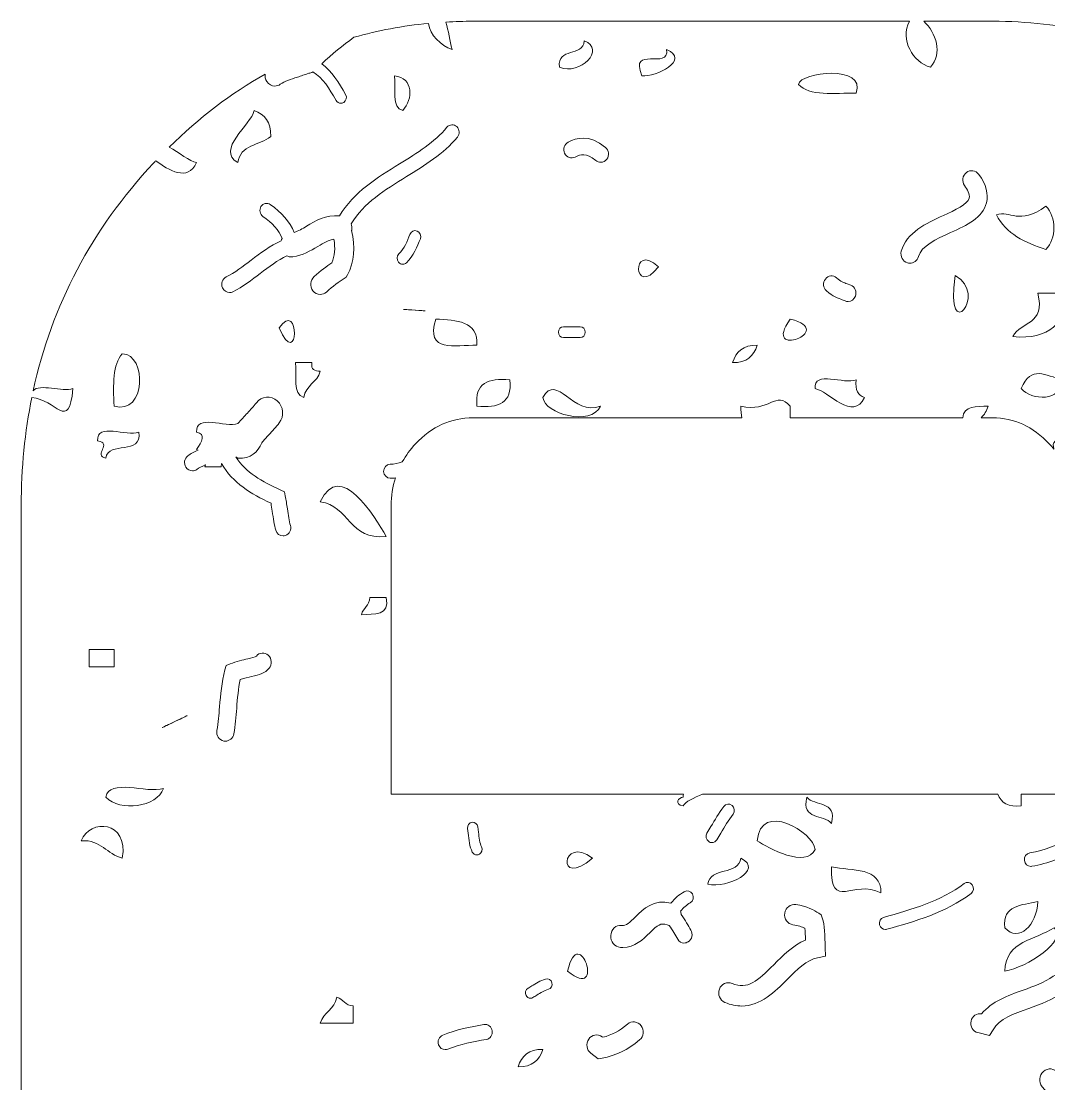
# Model space of a CAD drawing. Header units: inches. Extents: x 0.8 to 14.2, y -17.5 to -0.5.
# Drawn here: x 6.951 to 8.843, y -2.66 to -0.703 of the extents above; entities that cross this region are included whole.
import ezdxf

# ---------------------------------------------------------------- set-up
doc = ezdxf.new("R2010")
doc.units = ezdxf.units.IN
doc.header["$MEASUREMENT"] = 0
doc.layers.add('Layer 1', color=7, linetype='Continuous')

# ---------------------------------------------------------------- blocks, each defined once
blk = doc.blocks.new('block 60')
at = {"layer": 'Layer 1', "lineweight": 0}
blk.add_lwpolyline([(7.0763, -1.86), (7.1219, -1.86), (7.1219, -1.892), (7.0763, -1.892), (7.0763, -1.86)], dxfattribs=at)
for points, knots in [([(7.1219, -3.2369), (7.1307, -3.2364), (7.1367, -3.2392), (7.1409, -3.244), (7.1409, -3.244), (7.3709, -3.244), (7.3709, -3.244), (7.4088, -3.1912), (7.4356, -3.2222), (7.4265, -3.244), (7.4265, -3.244), (7.5776, -3.244), (7.5776, -3.244), (7.5776, -3.244), (7.5776, -3.2209), (7.5776, -3.2209), (7.6106, -3.2334), (7.6144, -3.2293), (7.6324, -3.2251), (7.6324, -3.2251), (7.6324, -2.9835), (7.6324, -2.9835), (7.627, -2.9953), (7.6187, -3.0043), (7.6112, -3.0121), (7.6041, -3.0196), (7.598, -3.0261), (7.5969, -3.0324), (7.5952, -3.0425), (7.587, -3.0496), (7.5776, -3.0496), (7.5764, -3.0496), (7.5753, -3.0495), (7.5742, -3.0493), (7.5634, -3.0473), (7.5563, -3.0366), (7.5581, -3.0253), (7.5613, -3.006), (7.5736, -2.9931), (7.5835, -2.9827), (7.5894, -2.9765), (7.5952, -2.9706), (7.5974, -2.9648), (7.6014, -2.9542), (7.613, -2.9491), (7.623, -2.9536), (7.6271, -2.9554), (7.6303, -2.9586), (7.6324, -2.9623), (7.6324, -2.9623), (7.6324, -2.7287), (7.6324, -2.7287), (7.6324, -2.7287), (7.7885, -2.7287), (7.7885, -2.7287), (7.792, -2.7225), (7.7953, -2.7162), (7.7982, -2.7095), (7.8018, -2.7009), (7.8115, -2.6969), (7.8196, -2.701), (7.8279, -2.7048), (7.8315, -2.7151), (7.8279, -2.7237), (7.8271, -2.7254), (7.8262, -2.727), (7.8255, -2.7287), (7.8255, -2.7287), (8.8892, -2.7287), (8.8892, -2.7287), (8.8892, -2.7287), (8.8892, -2.7416), (8.8892, -2.7416), (8.9057, -2.7271), (8.9213, -2.7099), (8.936, -2.6886), (8.9328, -2.6809), (8.9306, -2.673), (8.9287, -2.6659), (8.9235, -2.6668), (8.917, -2.6696), (8.9085, -2.674), (8.8986, -2.6793), (8.8846, -2.6864), (8.8699, -2.6864), (8.8572, -2.6864), (8.8438, -2.6812), (8.8313, -2.6653), (8.8245, -2.6568), (8.8258, -2.6442), (8.8337, -2.6371), (8.8419, -2.6301), (8.8538, -2.6311), (8.8604, -2.6397), (8.8674, -2.6486), (8.8704, -2.6492), (8.8917, -2.6381), (8.9061, -2.6306), (8.9241, -2.6215), (8.9442, -2.6271), (8.9469, -2.6233), (8.9493, -2.6191), (8.9518, -2.6148), (8.9585, -2.6029), (8.9666, -2.5889), (8.9814, -2.5814), (8.9791, -2.5778), (8.9763, -2.5747), (8.973, -2.5712), (8.9668, -2.5645), (8.9598, -2.5569), (8.9558, -2.5447), (8.9536, -2.538), (8.957, -2.5306), (8.9634, -2.5283), (8.9699, -2.5259), (8.9767, -2.5296), (8.9791, -2.5363), (8.9812, -2.543), (8.9854, -2.5475), (8.9905, -2.5531), (8.9947, -2.5576), (8.9995, -2.5631), (9.0035, -2.5702), (9.0035, -2.5702), (9.0053, -2.5645), (9.0053, -2.5645), (9.0176, -2.5615), (9.0206, -2.5484), (9.0357, -2.5485), (9.0423, -2.4788), (8.99, -2.4955), (9.02, -2.4376), (9.018, -2.4393), (9.0156, -2.4404), (9.0129, -2.4404), (9.0129, -2.4404), (9.0126, -2.4404), (9.0126, -2.4404), (9.0126, -2.4404), (8.9988, -2.4401), (8.9988, -2.4401), (8.9766, -2.4397), (8.9558, -2.4394), (8.9414, -2.4309), (8.9414, -2.4309), (8.937, -2.4282), (8.937, -2.4282), (8.937, -2.4282), (8.9359, -2.4228), (8.9359, -2.4228), (8.9348, -2.4171), (8.9334, -2.4094), (8.9359, -2.4007), (8.9359, -2.4007), (8.9376, -2.3974), (8.9376, -2.3974), (8.9376, -2.3974), (8.9429, -2.3896), (8.9429, -2.3896), (8.9465, -2.3842), (8.9536, -2.3828), (8.9587, -2.3866), (8.9639, -2.3904), (8.9651, -2.3978), (8.9615, -2.4032), (8.9615, -2.4032), (8.9576, -2.409), (8.9576, -2.409), (8.9572, -2.4097), (8.9571, -2.4108), (8.9572, -2.4122), (8.9674, -2.4157), (8.9836, -2.4159), (8.9993, -2.4161), (8.9993, -2.4161), (9.0093, -2.4164), (9.0093, -2.4164), (9.0414, -2.3824), (9.0405, -2.307), (9.0206, -2.2603), (9.06, -2.2539), (9.0664, -2.2124), (9.1116, -2.2123), (9.1256, -2.2595), (9.1334, -2.3133), (9.1688, -2.3379), (9.1753, -2.3393), (9.1817, -2.3408), (9.1881, -2.3423), (9.1881, -2.3423), (9.1876, -2.3403), (9.1876, -2.3403), (9.1876, -2.3403), (9.2028, -2.3403), (9.2028, -2.3403), (9.2028, -2.3403), (9.2041, -2.3431), (9.2041, -2.3431), (9.2064, -2.3328), (9.2084, -2.3231), (9.2096, -2.3156), (9.2096, -2.3156), (9.2107, -2.3086), (9.2107, -2.3086), (9.2107, -2.3086), (9.2157, -2.3037), (9.2157, -2.3037), (9.2255, -2.294), (9.2363, -2.2872), (9.2464, -2.2815), (9.2561, -2.2759), (9.2685, -2.2798), (9.2739, -2.2901), (9.2792, -2.3005), (9.2755, -2.3135), (9.2656, -2.3191), (9.2599, -2.3223), (9.2539, -2.3259), (9.2482, -2.3305), (9.2466, -2.3391), (9.2444, -2.3492), (9.242, -2.3597), (9.242, -2.3597), (9.2485, -2.3563), (9.2485, -2.3563), (9.2607, -2.3701), (9.29, -2.3659), (9.2939, -2.3883), (9.2939, -2.3883), (9.2936, -2.3886), (9.2936, -2.3886), (9.3574, -2.3925), (9.4089, -2.4275), (9.4458, -2.4591), (9.4458, -2.4591), (9.4458, -2.4524), (9.4458, -2.4524), (9.4458, -2.4524), (9.461, -2.4524), (9.461, -2.4524), (9.461, -2.4524), (9.473, -2.455), (9.473, -2.455), (9.4667, -2.4435), (9.4623, -2.4322), (9.4584, -2.4219), (9.4573, -2.4187), (9.4559, -2.4154), (9.4546, -2.4121), (9.4291, -2.38), (9.3864, -2.3659), (9.3395, -2.3563), (9.3877, -2.2982), (9.3371, -2.26), (9.3547, -2.2123), (9.3907, -2.2119), (9.3995, -2.2398), (9.4458, -2.2283), (9.4087, -2.2661), (9.4685, -2.2581), (9.461, -2.3084), (9.4846, -2.2718), (9.4927, -2.278), (9.537, -2.2923), (9.4645, -2.3327), (9.5526, -2.3483), (9.4915, -2.3883), (9.4915, -2.3883), (9.4864, -2.3901), (9.4864, -2.3901), (9.4889, -2.396), (9.491, -2.4019), (9.4932, -2.4077), (9.4948, -2.4121), (9.4964, -2.4163), (9.4981, -2.4204), (9.4981, -2.4204), (9.5724, -2.4204), (9.5724, -2.4204), (9.5724, -2.4204), (9.5724, -1.9597), (9.5724, -1.9597), (9.5697, -1.9605), (9.5671, -1.9613), (9.5645, -1.9622), (9.563, -1.9628), (9.5613, -1.963), (9.5599, -1.963), (9.5539, -1.963), (9.5485, -1.9592), (9.5464, -1.9531), (9.5437, -1.9453), (9.5477, -1.9367), (9.5551, -1.934), (9.5607, -1.9319), (9.5665, -1.9302), (9.5724, -1.9287), (9.5724, -1.9287), (9.5724, -1.595), (9.5724, -1.595), (9.5724, -1.5469), (9.5692, -1.5002), (9.5629, -1.4548), (9.5293, -1.4741), (9.4947, -1.4935), (9.4583, -1.5131), (9.4573, -1.5152), (9.4559, -1.5171), (9.4542, -1.5187), (9.4522, -1.5205), (9.4499, -1.5216), (9.4476, -1.5224), (9.428, -1.5437), (9.4045, -1.5568), (9.3819, -1.5695), (9.3575, -1.5829), (9.3348, -1.5958), (9.3178, -1.6175), (9.3178, -1.6175), (9.3243, -1.6198), (9.3243, -1.6198), (9.3711, -1.6795), (9.1984, -1.6904), (9.218, -1.6038), (9.2617, -1.6147), (9.2628, -1.5807), (9.3014, -1.5863), (9.321, -1.5653), (9.3441, -1.5522), (9.3669, -1.5396), (9.3858, -1.5291), (9.404, -1.519), (9.419, -1.5047), (9.4074, -1.4881), (9.3929, -1.4605), (9.3999, -1.4263), (9.4019, -1.4158), (9.4119, -1.409), (9.422, -1.4112), (9.4319, -1.4134), (9.4384, -1.4239), (9.4362, -1.4345), (9.4324, -1.4526), (9.4394, -1.4679), (9.4491, -1.4817), (9.4869, -1.4612), (9.5229, -1.441), (9.5576, -1.4209), (9.5274, -1.248), (9.4506, -1.0958), (9.327, -0.9642), (9.2596, -0.892), (9.1864, -0.8349), (9.1076, -0.7927), (9.1082, -0.798), (9.107, -0.8035), (9.1036, -0.808), (9.1003, -0.8121), (9.0961, -0.8176), (9.0926, -0.8228), (9.1095, -0.8536), (9.1233, -0.8869), (9.1194, -0.9234), (9.1182, -0.934), (9.1096, -0.9418), (9.0999, -0.9418), (9.099, -0.9418), (9.0983, -0.9418), (9.0975, -0.9417), (9.0867, -0.9404), (9.079, -0.9301), (9.0802, -0.9188), (9.0827, -0.8952), (9.0732, -0.871), (9.0607, -0.8478), (9.048, -0.8518), (9.0345, -0.8551), (9.0204, -0.8586), (9.0204, -0.8586), (9.0038, -0.8626), (9.0038, -0.8626), (9.0038, -0.8626), (9.0053, -0.8674), (9.0053, -0.8674), (9.036, -0.9), (8.9986, -0.8987), (8.9902, -0.9314), (8.9629, -0.9335), (8.9581, -0.9118), (8.9294, -0.9154), (8.9508, -0.8576), (8.9218, -0.8438), (8.9586, -0.8046), (8.9572, -0.7984), (8.9544, -0.7918), (8.9516, -0.7855), (8.9489, -0.7792), (8.9465, -0.7732), (8.9449, -0.7677), (8.9439, -0.7637), (8.9444, -0.7595), (8.9461, -0.756), (8.9461, -0.756), (8.9446, -0.7552), (8.9446, -0.7552), (8.9339, -0.7447), (8.9272, -0.7341), (8.9238, -0.7236), (8.8651, -0.71), (8.8039, -0.703), (8.74, -0.703), (8.74, -0.703), (8.6132, -0.703), (8.6132, -0.703), (8.636, -0.724), (8.6489, -0.763), (8.6256, -0.7873), (8.5935, -0.7793), (8.5687, -0.7364), (8.5867, -0.703), (8.5867, -0.703), (7.7833, -0.703), (7.7833, -0.703), (7.7664, -0.703), (7.7498, -0.7036), (7.7332, -0.7045), (7.7379, -0.7205), (7.7399, -0.7393), (7.7447, -0.7552), (7.7239, -0.7474), (7.703, -0.7283), (7.7012, -0.7069), (7.6538, -0.7114), (7.608, -0.72), (7.5636, -0.7325), (7.543, -0.7475), (7.5231, -0.7634), (7.5044, -0.7814), (7.5234, -0.7955), (7.5358, -0.8156), (7.5484, -0.8379), (7.5512, -0.843), (7.5496, -0.8495), (7.5448, -0.8525), (7.5431, -0.8536), (7.5413, -0.8541), (7.5394, -0.8541), (7.5361, -0.8541), (7.5327, -0.8522), (7.5308, -0.8488), (7.5182, -0.8263), (7.5065, -0.8078), (7.4882, -0.7961), (7.4857, -0.7976), (7.4831, -0.7986), (7.4804, -0.7988), (7.4731, -0.8015), (7.4661, -0.8038), (7.4597, -0.8059), (7.4466, -0.81), (7.4362, -0.8133), (7.4281, -0.819), (7.4251, -0.8213), (7.4216, -0.8223), (7.418, -0.8223), (7.4123, -0.8223), (7.4067, -0.8194), (7.4031, -0.8139), (7.4004, -0.8098), (7.3996, -0.8049), (7.4003, -0.8003), (7.3375, -0.8356), (7.2784, -0.8805), (7.2231, -0.935), (7.2416, -0.9439), (7.2611, -0.9615), (7.2739, -0.9634), (7.2574, -0.9992), (7.2218, -0.9771), (7.1989, -0.9599), (7.1975, -0.9613), (7.196, -0.9627), (7.1947, -0.9642), (7.0807, -1.0863), (7.0069, -1.2262), (6.9729, -1.3838), (6.9842, -1.3688), (7.0272, -1.387), (7.0459, -1.3796), (7.0392, -1.4608), (7.0141, -1.3988), (6.9704, -1.3958), (6.9576, -1.4593), (6.9509, -1.5257), (6.9509, -1.595), (6.9509, -1.595), (6.9509, -3.0911), (6.9509, -3.0911), (6.9604, -3.0866), (6.9698, -3.0815), (6.9794, -3.0763), (7.0009, -3.0646), (7.0229, -3.0525), (7.0479, -3.0458), (7.0602, -3.0425), (7.0722, -3.0503), (7.0754, -3.063), (7.0784, -3.0758), (7.071, -3.0887), (7.059, -3.0919), (7.0391, -3.0971), (7.0202, -3.1075), (7.0002, -3.1184), (6.9844, -3.127), (6.9682, -3.1355), (6.9509, -3.1422), (6.9509, -3.1422), (6.9509, -3.244), (6.9509, -3.244), (6.9509, -3.244), (7.1233, -3.244), (7.1233, -3.244), (7.123, -3.2414), (7.1226, -3.239), (7.1219, -3.2369)], [0, 0, 0, 0, 1, 1, 1, 2, 2, 2, 3, 3, 3, 4, 4, 4, 5, 5, 5, 6, 6, 6, 7, 7, 7, 8, 8, 8, 9, 9, 9, 10, 10, 10, 11, 11, 11, 12, 12, 12, 13, 13, 13, 14, 14, 14, 15, 15, 15, 16, 16, 16, 17, 17, 17, 18, 18, 18, 19, 19, 19, 20, 20, 20, 21, 21, 21, 22, 22, 22, 23, 23, 23, 24, 24, 24, 25, 25, 25, 26, 26, 26, 27, 27, 27, 28, 28, 28, 29, 29, 29, 30, 30, 30, 31, 31, 31, 32, 32, 32, 33, 33, 33, 34, 34, 34, 35, 35, 35, 36, 36, 36, 37, 37, 37, 38, 38, 38, 39, 39, 39, 40, 40, 40, 41, 41, 41, 42, 42, 42, 43, 43, 43, 44, 44, 44, 45, 45, 45, 46, 46, 46, 47, 47, 47, 48, 48, 48, 49, 49, 49, 50, 50, 50, 51, 51, 51, 52, 52, 52, 53, 53, 53, 54, 54, 54, 55, 55, 55, 56, 56, 56, 57, 57, 57, 58, 58, 58, 59, 59, 59, 60, 60, 60, 61, 61, 61, 62, 62, 62, 63, 63, 63, 64, 64, 64, 65, 65, 65, 66, 66, 66, 67, 67, 67, 68, 68, 68, 69, 69, 69, 70, 70, 70, 71, 71, 71, 72, 72, 72, 73, 73, 73, 74, 74, 74, 75, 75, 75, 76, 76, 76, 77, 77, 77, 78, 78, 78, 79, 79, 79, 80, 80, 80, 81, 81, 81, 82, 82, 82, 83, 83, 83, 84, 84, 84, 85, 85, 85, 86, 86, 86, 87, 87, 87, 88, 88, 88, 89, 89, 89, 90, 90, 90, 91, 91, 91, 92, 92, 92, 93, 93, 93, 94, 94, 94, 95, 95, 95, 96, 96, 96, 97, 97, 97, 98, 98, 98, 99, 99, 99, 100, 100, 100, 101, 101, 101, 102, 102, 102, 103, 103, 103, 104, 104, 104, 105, 105, 105, 106, 106, 106, 107, 107, 107, 108, 108, 108, 109, 109, 109, 110, 110, 110, 111, 111, 111, 112, 112, 112, 113, 113, 113, 114, 114, 114, 115, 115, 115, 116, 116, 116, 117, 117, 117, 118, 118, 118, 119, 119, 119, 120, 120, 120, 121, 121, 121, 122, 122, 122, 123, 123, 123, 124, 124, 124, 125, 125, 125, 126, 126, 126, 127, 127, 127, 128, 128, 128, 129, 129, 129, 130, 130, 130, 131, 131, 131, 132, 132, 132, 133, 133, 133, 134, 134, 134, 135, 135, 135, 136, 136, 136, 137, 137, 137, 138, 138, 138, 139, 139, 139, 140, 140, 140, 141, 141, 141, 142, 142, 142, 143, 143, 143, 144, 144, 144, 145, 145, 145, 146, 146, 146, 147, 147, 147, 148, 148, 148, 149, 149, 149, 150, 150, 150, 151, 151, 151, 152, 152, 152, 153, 153, 153, 154, 154, 154, 155, 155, 155, 156, 156, 156, 157, 157, 157, 158, 158, 158, 159, 159, 159, 160, 160, 160, 161, 161, 161, 162, 162, 162, 163, 163, 163, 164, 164, 164, 165, 165, 165, 166, 166, 166, 167, 167, 167, 168, 168, 168, 169, 169, 169, 170, 170, 170, 171, 171, 171, 172, 172, 172, 173, 173, 173, 174, 174, 174, 175, 175, 175, 175]), ([(7.9877, -0.7392), (8.0287, -0.7536), (7.9805, -0.8042), (7.9421, -0.7873), (7.9376, -0.7503), (7.986, -0.7695), (7.9877, -0.7392)], [0, 0, 0, 0, 1, 1, 1, 2, 2, 2, 2]), ([(8.1395, -0.7552), (8.1839, -0.7732), (8.1203, -0.8073), (8.094, -0.8033), (8.0703, -0.7464), (8.1456, -0.7936), (8.1395, -0.7552)], [0, 0, 0, 0, 1, 1, 1, 2, 2, 2, 2]), ([(8.4889, -0.8353), (8.4487, -0.8352), (8.4021, -0.8414), (8.3826, -0.8193), (8.3862, -0.7961), (8.5076, -0.7821), (8.4889, -0.8353)], [0, 0, 0, 0, 1, 1, 1, 2, 2, 2, 2]), ([(7.6535, -0.8674), (7.6328, -0.8624), (7.6409, -0.8272), (7.6384, -0.8033), (7.6736, -0.8077), (7.6733, -0.8461), (7.6535, -0.8674)], [0, 0, 0, 0, 1, 1, 1, 2, 2, 2, 2]), ([(7.3802, -0.8674), (7.3987, -0.8744), (7.4112, -0.8878), (7.4105, -0.9154), (7.3903, -0.9315), (7.3538, -0.9305), (7.3498, -0.9634), (7.3085, -0.9393), (7.3739, -0.8943), (7.3802, -0.8674)], [0, 0, 0, 0, 1, 1, 1, 2, 2, 2, 3, 3, 3, 3]), ([(7.3284, -1.1739), (7.3445, -1.1658), (7.3589, -1.1548), (7.3744, -1.1431), (7.3914, -1.1299), (7.4091, -1.1167), (7.4296, -1.1072), (7.4301, -1.1058), (7.4308, -1.1045), (7.4316, -1.1033), (7.4249, -1.0873), (7.4136, -1.0743), (7.396, -1.0623), (7.3905, -1.0583), (7.3889, -1.0503), (7.3925, -1.0443), (7.3962, -1.0383), (7.404, -1.0366), (7.4096, -1.0406), (7.4307, -1.0551), (7.4451, -1.0719), (7.4538, -1.0921), (7.4613, -1.0895), (7.4688, -1.085), (7.4766, -1.0803), (7.4925, -1.0708), (7.512, -1.0592), (7.5369, -1.0615), (7.5638, -1.0174), (7.6062, -0.991), (7.6475, -0.9657), (7.6806, -0.9452), (7.7119, -0.9259), (7.735, -0.8983), (7.7396, -0.8926), (7.7478, -0.8922), (7.7531, -0.8971), (7.7586, -0.9022), (7.759, -0.9107), (7.7543, -0.9164), (7.7285, -0.9472), (7.6938, -0.9685), (7.6605, -0.989), (7.6202, -1.0138), (7.5823, -1.0375), (7.5587, -1.076), (7.5599, -1.0794), (7.5604, -1.0831), (7.5597, -1.087), (7.5596, -1.0874), (7.5595, -1.0878), (7.5594, -1.0882), (7.5669, -1.1184), (7.5643, -1.1471), (7.5518, -1.1702), (7.5518, -1.1702), (7.5494, -1.1745), (7.5494, -1.1745), (7.5494, -1.1745), (7.5454, -1.1769), (7.5454, -1.1769), (7.5363, -1.1826), (7.5253, -1.1909), (7.5129, -1.2018), (7.5096, -1.2047), (7.5055, -1.2061), (7.5017, -1.2061), (7.4966, -1.2061), (7.4916, -1.2038), (7.488, -1.1993), (7.4819, -1.1914), (7.4828, -1.1797), (7.4904, -1.1732), (7.5027, -1.1625), (7.5134, -1.1541), (7.5231, -1.1478), (7.5284, -1.1357), (7.5296, -1.1207), (7.5267, -1.1046), (7.5176, -1.1058), (7.5088, -1.1106), (7.4969, -1.1178), (7.4838, -1.1256), (7.4692, -1.1345), (7.451, -1.1369), (7.4501, -1.137), (7.4493, -1.1371), (7.4484, -1.1371), (7.4455, -1.1371), (7.4428, -1.1363), (7.4402, -1.1351), (7.4229, -1.1432), (7.4074, -1.1549), (7.3911, -1.1673), (7.3754, -1.1795), (7.3591, -1.1919), (7.3406, -1.2012), (7.3387, -1.2021), (7.3365, -1.2026), (7.3345, -1.2026), (7.3291, -1.2026), (7.3239, -1.1994), (7.3216, -1.1939), (7.3182, -1.1864), (7.3213, -1.1775), (7.3284, -1.1739)], [0, 0, 0, 0, 1, 1, 1, 2, 2, 2, 3, 3, 3, 4, 4, 4, 5, 5, 5, 6, 6, 6, 7, 7, 7, 8, 8, 8, 9, 9, 9, 10, 10, 10, 11, 11, 11, 12, 12, 12, 13, 13, 13, 14, 14, 14, 15, 15, 15, 16, 16, 16, 17, 17, 17, 18, 18, 18, 19, 19, 19, 20, 20, 20, 21, 21, 21, 22, 22, 22, 23, 23, 23, 24, 24, 24, 25, 25, 25, 26, 26, 26, 27, 27, 27, 28, 28, 28, 29, 29, 29, 30, 30, 30, 31, 31, 31, 32, 32, 32, 33, 33, 33, 34, 34, 34, 35, 35, 35, 35]), ([(8.0296, -0.9569), (8.0266, -0.9607), (8.0224, -0.9627), (8.0181, -0.9627), (8.0149, -0.9627), (8.0118, -0.9616), (8.0091, -0.9594), (7.9913, -0.9447), (7.9812, -0.948), (7.9713, -0.9531), (7.9641, -0.9568), (7.9553, -0.9537), (7.9518, -0.9461), (7.9483, -0.9385), (7.9513, -0.9293), (7.9585, -0.9256), (7.9734, -0.9179), (7.9968, -0.9103), (8.027, -0.9353), (8.0333, -0.9406), (8.0345, -0.9502), (8.0296, -0.9569)], [0, 0, 0, 0, 1, 1, 1, 2, 2, 2, 3, 3, 3, 4, 4, 4, 5, 5, 5, 6, 6, 6, 7, 7, 7, 7]), ([(8.5718, -1.1267), (8.5815, -1.0919), (8.6176, -1.0752), (8.6496, -1.0605), (8.6704, -1.0509), (8.6942, -1.04), (8.6971, -1.0286), (8.6987, -1.0221), (8.6934, -1.0126), (8.6885, -1.0057), (8.683, -0.9981), (8.6845, -0.9872), (8.6918, -0.9817), (8.6989, -0.9759), (8.7092, -0.9774), (8.7147, -0.9851), (8.7282, -1.0041), (8.7328, -1.0213), (8.7288, -1.0375), (8.7218, -1.065), (8.6932, -1.0782), (8.6628, -1.0922), (8.6362, -1.1043), (8.6087, -1.117), (8.6034, -1.1363), (8.6013, -1.1439), (8.5947, -1.1488), (8.5876, -1.1488), (8.5861, -1.1488), (8.5846, -1.1485), (8.5831, -1.1481), (8.5743, -1.1454), (8.5695, -1.1358), (8.5718, -1.1267)], [0, 0, 0, 0, 1, 1, 1, 2, 2, 2, 3, 3, 3, 4, 4, 4, 5, 5, 5, 6, 6, 6, 7, 7, 7, 8, 8, 8, 9, 9, 9, 10, 10, 10, 11, 11, 11, 11]), ([(8.8383, -1.0434), (8.8578, -1.0644), (8.8578, -1.1024), (8.8383, -1.1235), (8.7996, -1.111), (8.7646, -1.0943), (8.7471, -1.0595), (8.7725, -1.0499), (8.7879, -1.0804), (8.8383, -1.0434)], [0, 0, 0, 0, 1, 1, 1, 2, 2, 2, 3, 3, 3, 3]), ([(7.686, -1.1034), (7.6809, -1.1175), (7.6733, -1.1352), (7.6605, -1.1476), (7.6585, -1.1495), (7.656, -1.1504), (7.6535, -1.1504), (7.6507, -1.1504), (7.6478, -1.1492), (7.6458, -1.1469), (7.642, -1.1424), (7.6422, -1.1355), (7.6465, -1.1314), (7.6561, -1.1222), (7.6622, -1.1074), (7.6666, -1.0955), (7.6687, -1.09), (7.6746, -1.0871), (7.68, -1.0893), (7.6854, -1.0914), (7.6881, -1.0978), (7.686, -1.1034)], [0, 0, 0, 0, 1, 1, 1, 2, 2, 2, 3, 3, 3, 4, 4, 4, 5, 5, 5, 6, 6, 6, 7, 7, 7, 7]), ([(8.1244, -1.1555), (8.0783, -1.2147), (8.0732, -1.1069), (8.1244, -1.1555), (8.1244, -1.1555), (8.1244, -1.1555), (8.1244, -1.1555)], [0, 0, 0, 0, 1, 1, 1, 2, 2, 2, 2]), ([(8.432, -1.1777), (8.4372, -1.1709), (8.4465, -1.1701), (8.4527, -1.1756), (8.4607, -1.1825), (8.4659, -1.1843), (8.4722, -1.1866), (8.4722, -1.1866), (8.4791, -1.189), (8.4791, -1.189), (8.4865, -1.1921), (8.4903, -1.2011), (8.4875, -1.2091), (8.4852, -1.2153), (8.4795, -1.2191), (8.4738, -1.2191), (8.472, -1.2191), (8.4701, -1.2187), (8.4685, -1.2181), (8.4685, -1.2181), (8.4632, -1.2161), (8.4632, -1.2161), (8.4557, -1.2134), (8.4462, -1.2101), (8.4339, -1.1995), (8.4277, -1.194), (8.4268, -1.1843), (8.432, -1.1777)], [0, 0, 0, 0, 1, 1, 1, 2, 2, 2, 3, 3, 3, 4, 4, 4, 5, 5, 5, 6, 6, 6, 7, 7, 7, 8, 8, 8, 9, 9, 9, 9]), ([(8.6712, -1.1715), (8.7341, -1.2056), (8.6509, -1.3043), (8.6712, -1.1715), (8.6712, -1.1715), (8.6712, -1.1715), (8.6712, -1.1715)], [0, 0, 0, 0, 1, 1, 1, 2, 2, 2, 2]), ([(7.4257, -1.2676), (7.4649, -1.2124), (7.4623, -1.35), (7.4257, -1.2676), (7.4257, -1.2676), (7.4257, -1.2676), (7.4257, -1.2676)], [0, 0, 0, 0, 1, 1, 1, 2, 2, 2, 2]), ([(8.7775, -1.2837), (8.7911, -1.2552), (8.8392, -1.2632), (8.8231, -1.2035), (8.8231, -1.2035), (8.8838, -1.2035), (8.8838, -1.2035), (8.8737, -1.2569), (8.8448, -1.2905), (8.7775, -1.2837)], [0, 0, 0, 0, 1, 1, 1, 2, 2, 2, 3, 3, 3, 3]), ([(7.6839, -1.2356), (7.7331, -1.2388), (7.5986, -1.23), (7.6839, -1.2356), (7.6839, -1.2356), (7.6839, -1.2356), (7.6839, -1.2356)], [0, 0, 0, 0, 1, 1, 1, 2, 2, 2, 2]), ([(7.7903, -1.2996), (7.7501, -1.2992), (7.695, -1.3146), (7.7143, -1.2516), (7.753, -1.2534), (7.7924, -1.2546), (7.7903, -1.2996)], [0, 0, 0, 0, 1, 1, 1, 2, 2, 2, 2]), ([(8.3674, -1.2516), (8.4563, -1.2729), (8.3125, -1.3272), (8.3674, -1.2516), (8.3674, -1.2516), (8.3674, -1.2516), (8.3674, -1.2516)], [0, 0, 0, 0, 1, 1, 1, 2, 2, 2, 2]), ([(7.9496, -1.2655), (7.9496, -1.2655), (7.9801, -1.2655), (7.9801, -1.2655), (7.9854, -1.2655), (7.9897, -1.27), (7.9897, -1.2756), (7.9897, -1.2812), (7.9854, -1.2857), (7.9801, -1.2857), (7.9801, -1.2857), (7.9496, -1.2857), (7.9496, -1.2857), (7.9444, -1.2857), (7.9402, -1.2812), (7.9402, -1.2756), (7.9402, -1.27), (7.9444, -1.2655), (7.9496, -1.2655)], [0, 0, 0, 0, 1, 1, 1, 2, 2, 2, 3, 3, 3, 4, 4, 4, 5, 5, 5, 6, 6, 6, 6]), ([(8.3067, -1.2996), (8.3, -1.3193), (8.2872, -1.3325), (8.2611, -1.3317), (8.2677, -1.3119), (8.2806, -1.2988), (8.3067, -1.2996)], [0, 0, 0, 0, 1, 1, 1, 2, 2, 2, 2]), ([(7.1371, -1.3156), (7.1827, -1.3164), (7.1811, -1.4293), (7.1219, -1.4117), (7.1199, -1.3722), (7.1195, -1.3346), (7.1371, -1.3156)], [0, 0, 0, 0, 1, 1, 1, 2, 2, 2, 2]), ([(7.4561, -1.3317), (7.4561, -1.3317), (7.4864, -1.3317), (7.4864, -1.3317), (7.4836, -1.3453), (7.4922, -1.3467), (7.5017, -1.3477), (7.4962, -1.3687), (7.4749, -1.3728), (7.4713, -1.3957), (7.4506, -1.3908), (7.4586, -1.3556), (7.4561, -1.3317)], [0, 0, 0, 0, 1, 1, 1, 2, 2, 2, 3, 3, 3, 4, 4, 4, 4]), ([(8.0181, -1.4117), (8.0002, -1.4497), (7.9147, -1.4261), (7.9117, -1.3957), (7.9377, -1.349), (7.967, -1.4319), (8.0181, -1.4117)], [0, 0, 0, 0, 1, 1, 1, 2, 2, 2, 2]), ([(8.5041, -1.3957), (8.4839, -1.4412), (8.4366, -1.3833), (8.413, -1.3796), (8.4104, -1.345), (8.4669, -1.3724), (8.4889, -1.3636), (8.4865, -1.3823), (8.4923, -1.3922), (8.5041, -1.3957)], [0, 0, 0, 0, 1, 1, 1, 2, 2, 2, 3, 3, 3, 3]), ([(8.8686, -1.3636), (8.8672, -1.4044), (8.8121, -1.4015), (8.7927, -1.3796), (8.8116, -1.3356), (8.8368, -1.3551), (8.8686, -1.3636)], [0, 0, 0, 0, 1, 1, 1, 2, 2, 2, 2]), ([(7.851, -1.3636), (7.8556, -1.4059), (7.83, -1.4162), (7.7903, -1.4117), (7.7856, -1.3695), (7.8112, -1.3592), (7.851, -1.3636)], [0, 0, 0, 0, 1, 1, 1, 2, 2, 2, 2]), ([(8.3674, -1.4117), (8.3674, -1.4117), (8.3674, -1.4333), (8.3674, -1.4333), (8.3674, -1.4333), (8.6853, -1.4333), (8.6853, -1.4333), (8.686, -1.4104), (8.7108, -1.4131), (8.732, -1.4117), (8.7291, -1.4204), (8.7248, -1.4278), (8.7188, -1.4333), (8.7188, -1.4333), (8.74, -1.4333), (8.74, -1.4333), (8.7798, -1.4333), (8.8146, -1.4493), (8.8445, -1.4813), (8.8475, -1.4845), (8.8503, -1.4879), (8.8531, -1.4913), (8.8528, -1.4898), (8.8527, -1.4881), (8.8523, -1.4866), (8.8507, -1.4815), (8.8534, -1.476), (8.8582, -1.4744), (8.8634, -1.4727), (8.8684, -1.4758), (8.87, -1.4809), (8.8727, -1.4899), (8.8729, -1.4989), (8.873, -1.5077), (8.8732, -1.515), (8.8735, -1.5211), (8.8747, -1.5264), (8.8761, -1.5293), (8.8775, -1.5323), (8.8786, -1.5354), (8.8798, -1.5372), (8.8809, -1.5389), (8.8827, -1.5406), (8.8859, -1.5437), (8.8864, -1.5489), (8.884, -1.5528), (8.8874, -1.5662), (8.8892, -1.5803), (8.8892, -1.595), (8.8892, -1.595), (8.8892, -2.1263), (8.8892, -2.1263), (8.8892, -2.1263), (8.7927, -2.1263), (8.7927, -2.1263), (8.7927, -2.1263), (8.7927, -2.1481), (8.7927, -2.1481), (8.7696, -2.1502), (8.7554, -2.1428), (8.7497, -2.1263), (8.7497, -2.1263), (8.2059, -2.1263), (8.2059, -2.1263), (8.1904, -2.1336), (8.1733, -2.1402), (8.1699, -2.1481), (8.1527, -2.1452), (8.1615, -2.1321), (8.1699, -2.1321), (8.1704, -2.1299), (8.1704, -2.1282), (8.1706, -2.1263), (8.1706, -2.1263), (7.6324, -2.1263), (7.6324, -2.1263), (7.6324, -2.1263), (7.6324, -1.595), (7.6324, -1.595), (7.6324, -1.577), (7.6351, -1.5601), (7.6401, -1.5441), (7.6371, -1.5444), (7.6341, -1.5446), (7.6311, -1.5447), (7.6309, -1.5447), (7.6309, -1.5447), (7.6306, -1.5447), (7.6242, -1.5447), (7.6186, -1.5392), (7.6183, -1.5321), (7.6182, -1.525), (7.6236, -1.5189), (7.6304, -1.5188), (7.6381, -1.5186), (7.6455, -1.517), (7.6528, -1.5146), (7.6594, -1.5029), (7.6674, -1.4917), (7.6772, -1.4813), (7.707, -1.4493), (7.7424, -1.4333), (7.7833, -1.4333), (7.7833, -1.4333), (8.2782, -1.4333), (8.2782, -1.4333), (8.2772, -1.4276), (8.2765, -1.4206), (8.2763, -1.4117), (8.3288, -1.4247), (8.3404, -1.3818), (8.3674, -1.4117)], [0, 0, 0, 0, 1, 1, 1, 2, 2, 2, 3, 3, 3, 4, 4, 4, 5, 5, 5, 6, 6, 6, 7, 7, 7, 8, 8, 8, 9, 9, 9, 10, 10, 10, 11, 11, 11, 12, 12, 12, 13, 13, 13, 14, 14, 14, 15, 15, 15, 16, 16, 16, 17, 17, 17, 18, 18, 18, 19, 19, 19, 20, 20, 20, 21, 21, 21, 22, 22, 22, 23, 23, 23, 24, 24, 24, 25, 25, 25, 26, 26, 26, 27, 27, 27, 28, 28, 28, 29, 29, 29, 30, 30, 30, 31, 31, 31, 32, 32, 32, 33, 33, 33, 34, 34, 34, 35, 35, 35, 36, 36, 36, 37, 37, 37, 37]), ([(7.2579, -1.5031), (7.2627, -1.4997), (7.2694, -1.4964), (7.2766, -1.4927), (7.2766, -1.4927), (7.2739, -1.4918), (7.2739, -1.4918), (7.2831, -1.4775), (7.2921, -1.4631), (7.2739, -1.4597), (7.2712, -1.425), (7.3276, -1.4525), (7.3498, -1.4437), (7.3498, -1.4437), (7.3501, -1.444), (7.3501, -1.444), (7.3558, -1.4372), (7.3617, -1.4308), (7.3675, -1.4245), (7.3734, -1.4182), (7.3789, -1.4121), (7.384, -1.4058), (7.3936, -1.3935), (7.411, -1.3918), (7.4226, -1.4021), (7.4341, -1.4123), (7.4357, -1.4305), (7.4261, -1.4428), (7.4203, -1.4501), (7.4137, -1.4574), (7.4067, -1.4648), (7.4023, -1.4694), (7.3981, -1.4743), (7.3939, -1.4793), (7.3869, -1.497), (7.3742, -1.5086), (7.3498, -1.5078), (7.3498, -1.5078), (7.3461, -1.5052), (7.3461, -1.5052), (7.3651, -1.5346), (7.3941, -1.5504), (7.4291, -1.5666), (7.4291, -1.5666), (7.4358, -1.5697), (7.4358, -1.5697), (7.4358, -1.5697), (7.4372, -1.5772), (7.4372, -1.5772), (7.4387, -1.5846), (7.44, -1.5928), (7.4411, -1.6009), (7.4428, -1.6122), (7.4444, -1.6235), (7.4467, -1.6314), (7.4491, -1.6393), (7.4449, -1.6476), (7.4374, -1.6501), (7.4361, -1.6505), (7.4346, -1.6508), (7.4332, -1.6508), (7.4272, -1.6508), (7.4216, -1.6467), (7.4197, -1.6402), (7.4169, -1.6307), (7.4151, -1.6185), (7.4132, -1.6055), (7.4124, -1.6005), (7.4117, -1.5955), (7.411, -1.5907), (7.3736, -1.5732), (7.3412, -1.5539), (7.3197, -1.5174), (7.3197, -1.5174), (7.3194, -1.5238), (7.3194, -1.5238), (7.3194, -1.5238), (7.289, -1.5238), (7.289, -1.5238), (7.289, -1.5238), (7.2902, -1.5198), (7.2902, -1.5198), (7.2901, -1.5199), (7.29, -1.52), (7.2898, -1.52), (7.2838, -1.523), (7.2783, -1.5255), (7.2743, -1.5284), (7.2719, -1.5302), (7.269, -1.531), (7.2661, -1.531), (7.2615, -1.531), (7.2569, -1.5287), (7.2541, -1.5243), (7.2497, -1.5173), (7.2514, -1.5079), (7.2579, -1.5031)], [0, 0, 0, 0, 1, 1, 1, 2, 2, 2, 3, 3, 3, 4, 4, 4, 5, 5, 5, 6, 6, 6, 7, 7, 7, 8, 8, 8, 9, 9, 9, 10, 10, 10, 11, 11, 11, 12, 12, 12, 13, 13, 13, 14, 14, 14, 15, 15, 15, 16, 16, 16, 17, 17, 17, 18, 18, 18, 19, 19, 19, 20, 20, 20, 21, 21, 21, 22, 22, 22, 23, 23, 23, 24, 24, 24, 25, 25, 25, 26, 26, 26, 27, 27, 27, 28, 28, 28, 29, 29, 29, 30, 30, 30, 31, 31, 31, 32, 32, 32, 32]), ([(7.1674, -1.4597), (7.1739, -1.504), (7.1109, -1.4748), (7.1067, -1.5078), (7.0828, -1.5021), (7.12, -1.4796), (7.0916, -1.4758), (7.0889, -1.4411), (7.1453, -1.4685), (7.1674, -1.4597)], [0, 0, 0, 0, 1, 1, 1, 2, 2, 2, 3, 3, 3, 3]), ([(7.6231, -1.6518), (7.555, -1.6596), (7.5553, -1.5953), (7.5017, -1.5878), (7.5385, -1.5086), (7.6014, -1.6154), (7.6231, -1.6518)], [0, 0, 0, 0, 1, 1, 1, 2, 2, 2, 2]), ([(7.5776, -1.796), (7.5805, -1.783), (7.5927, -1.78), (7.5927, -1.764), (7.5927, -1.764), (7.6231, -1.764), (7.6231, -1.764), (7.6301, -1.7981), (7.6014, -1.7945), (7.5776, -1.796)], [0, 0, 0, 0, 1, 1, 1, 2, 2, 2, 3, 3, 3, 3]), ([(7.4076, -1.8946), (7.4005, -1.9036), (7.3893, -1.9064), (7.3753, -1.9097), (7.3691, -1.9112), (7.3621, -1.9128), (7.3543, -1.9153), (7.3506, -1.9321), (7.3493, -1.9497), (7.3477, -1.9682), (7.3464, -1.984), (7.3452, -1.9998), (7.3425, -2.0152), (7.3411, -2.0233), (7.3344, -2.0288), (7.3269, -2.0288), (7.326, -2.0288), (7.325, -2.0288), (7.3239, -2.0286), (7.3154, -2.0268), (7.3097, -2.0182), (7.3113, -2.0091), (7.3138, -1.9947), (7.315, -1.9801), (7.3162, -1.9654), (7.318, -1.9432), (7.3199, -1.9203), (7.3261, -1.8976), (7.3261, -1.8976), (7.3283, -1.8897), (7.3283, -1.8897), (7.3283, -1.8897), (7.3358, -1.8867), (7.3358, -1.8867), (7.3476, -1.882), (7.3588, -1.8793), (7.3683, -1.877), (7.3741, -1.8757), (7.3819, -1.8738), (7.384, -1.8724), (7.3895, -1.8653), (7.3992, -1.8647), (7.4059, -1.8706), (7.4127, -1.8765), (7.4132, -1.8876), (7.4076, -1.8946)], [0, 0, 0, 0, 1, 1, 1, 2, 2, 2, 3, 3, 3, 4, 4, 4, 5, 5, 5, 6, 6, 6, 7, 7, 7, 8, 8, 8, 9, 9, 9, 10, 10, 10, 11, 11, 11, 12, 12, 12, 13, 13, 13, 14, 14, 14, 15, 15, 15, 15]), ([(7.2435, -1.9881), (7.1467, -2.0345), (7.3012, -1.9604), (7.2435, -1.9881), (7.2435, -1.9881), (7.2435, -1.9881), (7.2435, -1.9881)], [0, 0, 0, 0, 1, 1, 1, 2, 2, 2, 2]), ([(7.2131, -2.1161), (7.2005, -2.1498), (7.1329, -2.1601), (7.1067, -2.1321), (7.1132, -2.0964), (7.1815, -2.1257), (7.2131, -2.1161)], [0, 0, 0, 0, 1, 1, 1, 2, 2, 2, 2]), ([(8.3978, -2.1321), (8.412, -2.1492), (8.4539, -2.1372), (8.4434, -2.1802), (8.4291, -2.1631), (8.3873, -2.1752), (8.3978, -2.1321)], [0, 0, 0, 0, 1, 1, 1, 2, 2, 2, 2]), ([(8.2139, -2.1981), (8.2139, -2.1981), (8.2212, -2.186), (8.2212, -2.186), (8.2283, -2.174), (8.2358, -2.1616), (8.2449, -2.1492), (8.2486, -2.1441), (8.2554, -2.1433), (8.2601, -2.1472), (8.265, -2.1511), (8.2656, -2.1583), (8.262, -2.1633), (8.2535, -2.1748), (8.2466, -2.1861), (8.2395, -2.1982), (8.2395, -2.1982), (8.2321, -2.2104), (8.2321, -2.2104), (8.2301, -2.2138), (8.2266, -2.2156), (8.223, -2.2156), (8.221, -2.2156), (8.219, -2.2151), (8.2173, -2.2138), (8.2121, -2.2104), (8.2107, -2.2033), (8.2139, -2.1981)], [0, 0, 0, 0, 1, 1, 1, 2, 2, 2, 3, 3, 3, 4, 4, 4, 5, 5, 5, 6, 6, 6, 7, 7, 7, 8, 8, 8, 9, 9, 9, 9]), ([(8.3067, -2.2123), (8.3122, -2.1377), (8.4112, -2.1968), (8.413, -2.2283), (8.398, -2.2633), (8.3252, -2.2261), (8.3067, -2.2123)], [0, 0, 0, 0, 1, 1, 1, 2, 2, 2, 2]), ([(7.1371, -2.2443), (7.1082, -2.2374), (7.0987, -2.2098), (7.0612, -2.2123), (7.0779, -2.1713), (7.1487, -2.1746), (7.1371, -2.2443)], [0, 0, 0, 0, 1, 1, 1, 2, 2, 2, 2]), ([(7.7731, -2.1896), (7.7724, -2.184), (7.776, -2.1789), (7.7813, -2.1782), (7.7865, -2.1777), (7.7914, -2.1813), (7.7922, -2.1869), (7.7922, -2.1869), (7.7931, -2.1962), (7.7931, -2.1962), (7.7942, -2.2064), (7.7953, -2.217), (7.7987, -2.2234), (7.8011, -2.2284), (7.7994, -2.2345), (7.7947, -2.2372), (7.7932, -2.238), (7.7917, -2.2385), (7.7903, -2.2385), (7.7868, -2.2385), (7.7835, -2.2365), (7.7817, -2.233), (7.7766, -2.2231), (7.7753, -2.2105), (7.7741, -2.1983), (7.7741, -2.1983), (7.7731, -2.1896), (7.7731, -2.1896)], [0, 0, 0, 0, 1, 1, 1, 2, 2, 2, 3, 3, 3, 4, 4, 4, 5, 5, 5, 6, 6, 6, 7, 7, 7, 8, 8, 8, 9, 9, 9, 9]), ([(8.9818, -2.1758), (8.989, -2.1749), (8.9939, -2.1805), (8.9943, -2.1873), (8.9948, -2.1942), (8.9899, -2.2002), (8.9834, -2.2007), (8.9528, -2.203), (8.9255, -2.2158), (8.8968, -2.2293), (8.8704, -2.2418), (8.8428, -2.2546), (8.8122, -2.2593), (8.8115, -2.2594), (8.811, -2.2594), (8.8105, -2.2594), (8.8047, -2.2594), (8.7996, -2.2549), (8.7987, -2.2487), (8.7977, -2.2418), (8.8023, -2.2356), (8.8088, -2.2346), (8.8364, -2.2304), (8.8609, -2.2188), (8.8871, -2.2066), (8.9165, -2.1927), (8.947, -2.1784), (8.9818, -2.1758)], [0, 0, 0, 0, 1, 1, 1, 2, 2, 2, 3, 3, 3, 4, 4, 4, 5, 5, 5, 6, 6, 6, 7, 7, 7, 8, 8, 8, 9, 9, 9, 9]), ([(8.0029, -2.2443), (7.9361, -2.303), (7.9451, -2.2), (8.0029, -2.2443), (8.0029, -2.2443), (8.0029, -2.2443), (8.0029, -2.2443)], [0, 0, 0, 0, 1, 1, 1, 2, 2, 2, 2]), ([(8.2155, -2.2923), (8.2196, -2.2593), (8.2722, -2.2772), (8.2763, -2.2443), (8.3201, -2.2664), (8.2508, -2.3009), (8.2155, -2.2923)], [0, 0, 0, 0, 1, 1, 1, 2, 2, 2, 2]), ([(8.4434, -2.2603), (8.4812, -2.2684), (8.535, -2.2598), (8.5345, -2.3084), (8.4831, -2.2814), (8.4414, -2.3436), (8.4434, -2.2603)], [0, 0, 0, 0, 1, 1, 1, 2, 2, 2, 2]), ([(8.5425, -2.3756), (8.5376, -2.3756), (8.5333, -2.3723), (8.5319, -2.3672), (8.5304, -2.3612), (8.5335, -2.355), (8.5394, -2.3534), (8.591, -2.3389), (8.644, -2.324), (8.6877, -2.2911), (8.6927, -2.2874), (8.6993, -2.2886), (8.7027, -2.2937), (8.7061, -2.2988), (8.7052, -2.3058), (8.7003, -2.3095), (8.6533, -2.3449), (8.596, -2.361), (8.5453, -2.3752), (8.5444, -2.3755), (8.5434, -2.3756), (8.5425, -2.3756)], [0, 0, 0, 0, 1, 1, 1, 2, 2, 2, 3, 3, 3, 4, 4, 4, 5, 5, 5, 6, 6, 6, 7, 7, 7, 7]), ([(8.1832, -2.3264), (8.1764, -2.3307), (8.1708, -2.335), (8.1653, -2.3418), (8.166, -2.3438), (8.1664, -2.346), (8.1664, -2.3483), (8.1741, -2.3585), (8.1798, -2.3687), (8.1843, -2.3767), (8.1884, -2.384), (8.1865, -2.3939), (8.1796, -2.3983), (8.177, -2.3998), (8.1743, -2.4006), (8.1716, -2.4006), (8.1671, -2.4006), (8.1626, -2.3982), (8.16, -2.3935), (8.1554, -2.3854), (8.1505, -2.3768), (8.1444, -2.3684), (8.1431, -2.3682), (8.1417, -2.3679), (8.1404, -2.3674), (8.1289, -2.3628), (8.1232, -2.3673), (8.1086, -2.3818), (8.0964, -2.3939), (8.0812, -2.4088), (8.0587, -2.4088), (8.0574, -2.4088), (8.0559, -2.4087), (8.0545, -2.4086), (8.0438, -2.4078), (8.036, -2.3981), (8.0368, -2.3869), (8.0376, -2.3757), (8.0455, -2.3667), (8.0574, -2.3681), (8.0644, -2.3691), (8.0719, -2.3625), (8.0822, -2.3522), (8.0961, -2.3386), (8.1166, -2.3187), (8.1477, -2.3273), (8.1552, -2.3177), (8.1629, -2.3117), (8.1719, -2.3061), (8.1772, -2.3029), (8.184, -2.3048), (8.1871, -2.3103), (8.1903, -2.316), (8.1885, -2.3231), (8.1832, -2.3264)], [0, 0, 0, 0, 1, 1, 1, 2, 2, 2, 3, 3, 3, 4, 4, 4, 5, 5, 5, 6, 6, 6, 7, 7, 7, 8, 8, 8, 9, 9, 9, 10, 10, 10, 11, 11, 11, 12, 12, 12, 13, 13, 13, 14, 14, 14, 15, 15, 15, 16, 16, 16, 17, 17, 17, 18, 18, 18, 18]), ([(8.4173, -2.4278), (8.3973, -2.4319), (8.3801, -2.4493), (8.3616, -2.4677), (8.3394, -2.4901), (8.313, -2.5166), (8.2779, -2.5166), (8.2684, -2.5166), (8.258, -2.5146), (8.2469, -2.51), (8.2377, -2.5061), (8.2331, -2.4952), (8.2368, -2.4855), (8.2406, -2.4758), (8.2509, -2.4711), (8.2601, -2.475), (8.2891, -2.4872), (8.307, -2.4706), (8.337, -2.4405), (8.3539, -2.4236), (8.3725, -2.4048), (8.3956, -2.3953), (8.3954, -2.3876), (8.3949, -2.3795), (8.3941, -2.3735), (8.3891, -2.3711), (8.3814, -2.3684), (8.3724, -2.367), (8.3625, -2.3654), (8.3558, -2.3558), (8.3572, -2.3456), (8.3589, -2.3352), (8.368, -2.3282), (8.3778, -2.3297), (8.3973, -2.3329), (8.4122, -2.34), (8.4198, -2.3457), (8.4198, -2.3457), (8.4244, -2.349), (8.4244, -2.349), (8.4244, -2.349), (8.4262, -2.3544), (8.4262, -2.3544), (8.4308, -2.3671), (8.4313, -2.3866), (8.4317, -2.409), (8.4317, -2.409), (8.432, -2.4247), (8.432, -2.4247), (8.432, -2.4247), (8.4173, -2.4278), (8.4173, -2.4278)], [0, 0, 0, 0, 1, 1, 1, 2, 2, 2, 3, 3, 3, 4, 4, 4, 5, 5, 5, 6, 6, 6, 7, 7, 7, 8, 8, 8, 9, 9, 9, 10, 10, 10, 11, 11, 11, 12, 12, 12, 13, 13, 13, 14, 14, 14, 15, 15, 15, 16, 16, 16, 17, 17, 17, 17]), ([(8.7624, -2.3724), (8.7577, -2.3302), (8.7941, -2.3311), (8.8231, -2.3243), (8.8221, -2.3675), (8.7884, -2.4013), (8.7624, -2.3724)], [0, 0, 0, 0, 1, 1, 1, 2, 2, 2, 2]), ([(7.9573, -2.4524), (7.9776, -2.3587), (8.029, -2.5104), (7.9573, -2.4524), (7.9573, -2.4524), (7.9573, -2.4524), (7.9573, -2.4524)], [0, 0, 0, 0, 1, 1, 1, 2, 2, 2, 2]), ([(8.8534, -2.3724), (8.88, -2.3961), (8.8026, -2.4459), (8.7624, -2.4524), (8.7645, -2.396), (8.8193, -2.3951), (8.8534, -2.3724)], [0, 0, 0, 0, 1, 1, 1, 2, 2, 2, 2]), ([(7.9218, -2.4859), (7.914, -2.4881), (7.9076, -2.4922), (7.9006, -2.4966), (7.8983, -2.4981), (7.8959, -2.4996), (7.8935, -2.5011), (7.8919, -2.5019), (7.8905, -2.5022), (7.8888, -2.5022), (7.8857, -2.5022), (7.8825, -2.5005), (7.8808, -2.4972), (7.8782, -2.4925), (7.8799, -2.4865), (7.8844, -2.4839), (7.8866, -2.4825), (7.8888, -2.4812), (7.8913, -2.4797), (7.8987, -2.475), (7.9067, -2.47), (7.9168, -2.467), (7.9221, -2.4654), (7.927, -2.4686), (7.9283, -2.4738), (7.9296, -2.4791), (7.9268, -2.4845), (7.9218, -2.4859)], [0, 0, 0, 0, 1, 1, 1, 2, 2, 2, 3, 3, 3, 4, 4, 4, 5, 5, 5, 6, 6, 6, 7, 7, 7, 8, 8, 8, 9, 9, 9, 9]), ([(8.8705, -2.491), (8.8508, -2.5052), (8.8284, -2.5132), (8.8066, -2.5209), (8.7791, -2.5308), (8.7529, -2.54), (8.7411, -2.5603), (8.7411, -2.5603), (8.7346, -2.5712), (8.7346, -2.5712), (8.7346, -2.5712), (8.7129, -2.5657), (8.7129, -2.5657), (8.7039, -2.5634), (8.6983, -2.5539), (8.7004, -2.5443), (8.7025, -2.5351), (8.7108, -2.5294), (8.7199, -2.5312), (8.739, -2.5078), (8.7678, -2.4975), (8.7961, -2.4875), (8.8156, -2.4805), (8.8358, -2.4733), (8.8516, -2.4619), (8.8593, -2.4566), (8.8697, -2.4585), (8.8749, -2.4665), (8.8802, -2.4746), (8.8782, -2.4856), (8.8705, -2.491)], [0, 0, 0, 0, 1, 1, 1, 2, 2, 2, 3, 3, 3, 4, 4, 4, 5, 5, 5, 6, 6, 6, 7, 7, 7, 8, 8, 8, 9, 9, 9, 10, 10, 10, 10]), ([(7.5321, -2.5005), (7.5443, -2.5035), (7.5471, -2.5165), (7.5623, -2.5165), (7.5623, -2.5165), (7.5623, -2.5485), (7.5623, -2.5485), (7.5623, -2.5485), (7.5017, -2.5485), (7.5017, -2.5485), (7.507, -2.5275), (7.5283, -2.5234), (7.5321, -2.5005)], [0, 0, 0, 0, 1, 1, 1, 2, 2, 2, 3, 3, 3, 4, 4, 4, 4]), ([(8.0899, -2.5792), (8.0685, -2.5972), (8.0459, -2.6081), (8.0209, -2.6125), (8.0209, -2.6125), (8.0138, -2.6138), (8.0138, -2.6138), (8.0138, -2.6138), (8.0002, -2.6037), (8.0002, -2.6037), (7.9923, -2.5978), (7.9904, -2.5861), (7.9961, -2.5778), (8.0016, -2.5692), (8.0128, -2.5673), (8.0208, -2.5734), (8.0208, -2.5734), (8.0221, -2.5743), (8.0221, -2.5743), (8.0384, -2.5702), (8.053, -2.5625), (8.0677, -2.5499), (8.0754, -2.5435), (8.0864, -2.5448), (8.0926, -2.5529), (8.0987, -2.561), (8.0975, -2.5726), (8.0899, -2.5792)], [0, 0, 0, 0, 1, 1, 1, 2, 2, 2, 3, 3, 3, 4, 4, 4, 5, 5, 5, 6, 6, 6, 7, 7, 7, 8, 8, 8, 9, 9, 9, 9]), ([(7.8075, -2.5782), (7.7842, -2.5821), (7.7594, -2.5871), (7.7366, -2.5961), (7.735, -2.5967), (7.7335, -2.597), (7.7319, -2.597), (7.7266, -2.597), (7.7217, -2.5936), (7.7196, -2.588), (7.717, -2.5809), (7.7205, -2.5729), (7.7273, -2.5702), (7.7524, -2.5602), (7.7786, -2.555), (7.8032, -2.5509), (7.8103, -2.5493), (7.8172, -2.5548), (7.8185, -2.5624), (7.8195, -2.5699), (7.8146, -2.577), (7.8075, -2.5782)], [0, 0, 0, 0, 1, 1, 1, 2, 2, 2, 3, 3, 3, 4, 4, 4, 5, 5, 5, 6, 6, 6, 7, 7, 7, 7]), ([(7.8662, -2.6285), (7.8727, -2.6088), (7.8856, -2.5956), (7.9117, -2.5965), (7.9051, -2.6162), (7.8922, -2.6294), (7.8662, -2.6285)], [0, 0, 0, 0, 1, 1, 1, 2, 2, 2, 2])]:
    blk.add_open_spline(points, degree=3, knots=knots, dxfattribs=at)
blk = doc.blocks.new('block 2')
at = {"layer": 'Layer 1'}
blk.add_blockref('block 60', (0, 0), dxfattribs=at)

msp = doc.modelspace()

# ---------------------------------------------------------------- block references
at = {"layer": 'Layer 1'}
msp.add_blockref('block 2', (0, 0), dxfattribs=at)

doc.saveas('drawing.dxf')
